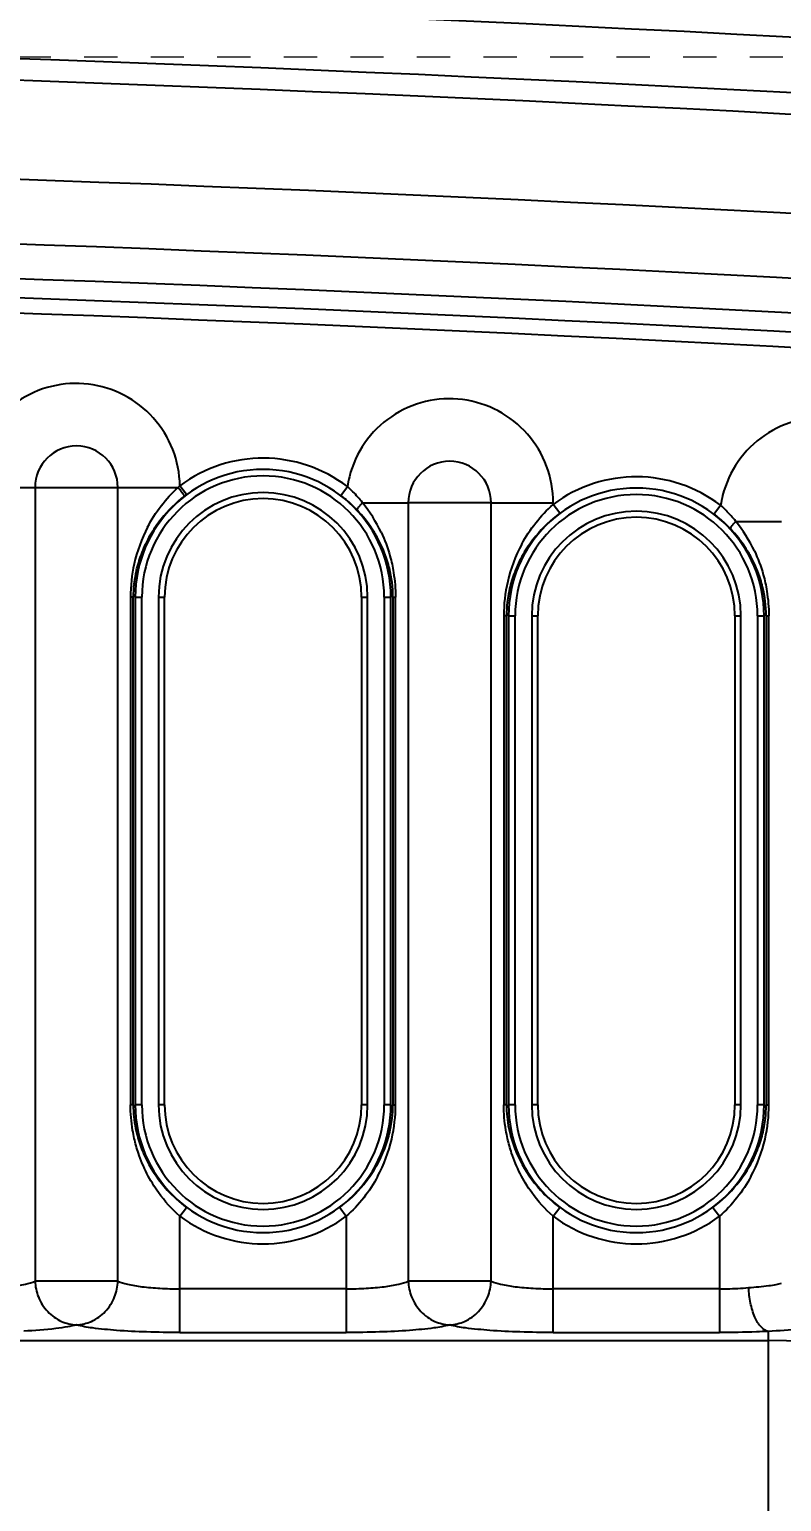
# Model space of a CAD drawing. Header units: millimetres. Extents: x 309 to 11345, y -1340 to 1318.
# Drawn here: x 1117.1 to 1151.5, y -374.6 to -307.2 of the extents above; entities that cross this region are included whole.
import ezdxf

# ---------------------------------------------------------------- set-up
doc = ezdxf.new("R2010")
doc.units = ezdxf.units.MM
doc.header["$LTSCALE"] = 16.335
doc.header["$PDMODE"] = 3
doc.header["$PDSIZE"] = 0.3125
doc.linetypes.add('HIDDEN', pattern=[0.2, 0.1, -0.1])
doc.layers.get('0').update_dxf_attribs({"linetype": 'CONTINUOUS'})
doc.layers.get('Defpoints').update_dxf_attribs({"linetype": 'CONTINUOUS'})
doc.layers.add('cool', color=153, linetype='HIDDEN', lineweight=9)
doc.styles.get("Standard").update_dxf_attribs({"font": 'txt', "width": 0.8})
doc.dimstyles.get("Standard").update_dxf_attribs({"dimtxt": 0.15625, "dimasz": 0.1875, "dimexe": 0.125, "dimexo": 0.0625, "dimtad": 0, "dimtih": 1, "dimtoh": 1, "dimdsep": 46, "dimtxsty": 'Standard', "dimcen": 0.09, "dimadec": 0, "dimazin": 0, "dimtp": 0.01, "dimtm": 0.01, "dimtfac": 1, "dimtofl": 0, "dimtmove": 0, "dimatfit": 3, "dimfxl": 0, "dimtolj": 1, "dimarcsym": 0})

# ---------------------------------------------------------------- blocks, each defined once
blk = doc.blocks.new('*D110')
at = {"color": 4, "lineweight": -2}
blk.add_line((1248.11, -321.428), (1335.614, -321.428), dxfattribs=at)
at = {"layer": 'Defpoints', "color": 0}
for p in [(1248.047, -321.428), (1335.614, -321.428), (1045.847, -463.458)]:
    blk.add_point(p, dxfattribs=at)
at = {"color": 6, "insert": (1353.614, -321.428), "char_height": 10, "attachment_point": 5}
blk.add_mtext('\\A1;142.03', dxfattribs=at)
blk = doc.blocks.new('*D111')
at = {"color": 4, "lineweight": -2}
blk.add_line((1273.204, -303.458), (1335.614, -303.458), dxfattribs=at)
at = {"layer": 'Defpoints', "color": 0}
for p in [(1273.141, -303.458), (1335.614, -303.458), (1045.847, -463.458)]:
    blk.add_point(p, dxfattribs=at)
at = {"color": 6, "insert": (1352.281, -303.458), "char_height": 10, "attachment_point": 5}
blk.add_mtext('\\A1;160.00', dxfattribs=at)
blk = doc.blocks.new('*D112')
at = {"color": 4, "lineweight": -2}
blk.add_line((1050.31, -283.428), (1335.614, -283.428), dxfattribs=at)
at = {"layer": 'Defpoints', "color": 0}
for p in [(1050.247, -283.428), (1335.614, -283.428), (1045.847, -463.458)]:
    blk.add_point(p, dxfattribs=at)
at = {"color": 6, "insert": (1352.947, -283.428), "char_height": 10, "attachment_point": 5}
blk.add_mtext('\\A1;180.03', dxfattribs=at)
blk = doc.blocks.new('*D113')
at = {"color": 4, "lineweight": -2}
blk.add_line((1290.91, -258.458), (1335.614, -258.458), dxfattribs=at)
at = {"layer": 'Defpoints', "color": 0}
for p in [(1290.847, -258.458), (1335.614, -258.458), (1045.847, -463.458)]:
    blk.add_point(p, dxfattribs=at)
at = {"color": 6, "insert": (1353.614, -258.458), "char_height": 10, "attachment_point": 5}
blk.add_mtext('\\A1;205.00', dxfattribs=at)
blk = doc.blocks.new('*D123')
at = {"color": 4, "lineweight": -2}
for p, q in [((1158.43, -230.167), (1158.43, -210.167)), ((1170.647, -250.167), (1158.43, -230.167)), ((1170.647, -278.966), (1170.647, -250.167))]:
    blk.add_line(p, q, dxfattribs=at)
at = {"layer": 'Defpoints', "color": 0}
for p in [(1158.43, -210.167), (1170.647, -279.028), (1045.847, -463.458)]:
    blk.add_point(p, dxfattribs=at)
at = {"color": 6, "insert": (1158.43, -192.167), "char_height": 10, "attachment_point": 5, "rotation": 90}
blk.add_mtext('\\A1;124.80', dxfattribs=at)
blk = doc.blocks.new('*D124')
at = {"color": 4, "lineweight": -2}
for p, q in [((1232.141, -230.167), (1232.141, -210.167)), ((1243.647, -250.167), (1232.141, -230.167)), ((1243.647, -316.966), (1243.647, -250.167))]:
    blk.add_line(p, q, dxfattribs=at)
at = {"layer": 'Defpoints', "color": 0}
for p in [(1232.141, -210.167), (1243.647, -317.028), (1045.847, -463.458)]:
    blk.add_point(p, dxfattribs=at)
at = {"color": 6, "insert": (1232.141, -192.167), "char_height": 10, "attachment_point": 5, "rotation": 90}
blk.add_mtext('\\A1;197.80', dxfattribs=at)
blk = doc.blocks.new('*D125')
at = {"color": 4, "lineweight": -2}
for p, q in [((1243.861, -230.167), (1243.861, -210.167)), ((1245.346, -250.167), (1243.861, -230.167)), ((1245.346, -386.088), (1245.346, -250.167))]:
    blk.add_line(p, q, dxfattribs=at)
at = {"layer": 'Defpoints', "color": 0}
for p in [(1243.861, -210.167), (1245.346, -386.151), (1045.847, -463.458)]:
    blk.add_point(p, dxfattribs=at)
at = {"color": 6, "insert": (1243.861, -192.167), "char_height": 10, "attachment_point": 5, "rotation": 90}
blk.add_mtext('\\A1;199.50', dxfattribs=at)
blk = doc.blocks.new('*D126')
at = {"color": 4, "lineweight": -2}
for p, q in [((1302.014, -230.167), (1302.014, -210.167)), ((1290.847, -234.482), (1302.014, -230.167)), ((1290.847, -254.42), (1290.847, -234.482))]:
    blk.add_line(p, q, dxfattribs=at)
at = {"layer": 'Defpoints', "color": 0}
for p in [(1302.014, -210.167), (1290.847, -254.482), (1045.847, -463.458)]:
    blk.add_point(p, dxfattribs=at)
at = {"color": 6, "insert": (1302.014, -191.501), "char_height": 10, "attachment_point": 5, "rotation": 90}
blk.add_mtext('\\A1;245.00', dxfattribs=at)
blk = doc.blocks.new('*D127')
at = {"color": 4, "lineweight": -2}
blk.add_line((1267.747, -431.966), (1267.747, -210.167), dxfattribs=at)
at = {"layer": 'Defpoints', "color": 0}
for p in [(1267.747, -210.167), (1267.747, -432.028), (1045.847, -463.458)]:
    blk.add_point(p, dxfattribs=at)
at = {"color": 6, "insert": (1267.747, -192.167), "char_height": 10, "attachment_point": 5, "rotation": 90}
blk.add_mtext('\\A1;221.90', dxfattribs=at)
blk = doc.blocks.new('*D128')
at = {"color": 4, "lineweight": -2}
blk.add_line((1175.847, -452.396), (1175.847, -210.167), dxfattribs=at)
at = {"layer": 'Defpoints', "color": 0}
for p in [(1175.847, -210.167), (1175.847, -452.458), (1045.847, -463.458)]:
    blk.add_point(p, dxfattribs=at)
at = {"color": 6, "insert": (1175.847, -193.501), "char_height": 10, "attachment_point": 5, "rotation": 90}
blk.add_mtext('\\A1;130.00', dxfattribs=at)
blk = doc.blocks.new('*D165')
at = {"color": 4, "lineweight": -2}
for p, q in [((1285.656, -229.338), (1285.656, -209.338)), ((1275.847, -249.338), (1285.656, -229.338)), ((1275.847, -386.638), (1275.847, -249.338))]:
    blk.add_line(p, q, dxfattribs=at)
at = {"layer": 'Defpoints', "color": 0}
for p in [(1285.656, -209.338), (1275.847, -386.701), (1045.847, -463.458)]:
    blk.add_point(p, dxfattribs=at)
at = {"color": 6, "insert": (1285.656, -191.338), "char_height": 10, "attachment_point": 5, "rotation": 90}
blk.add_mtext('\\A1;230.00', dxfattribs=at)
blk = doc.blocks.new('*D218')
at = {"color": 4, "lineweight": -2}
blk.add_line((1257.372, -356.458), (1334.895, -356.458), dxfattribs=at)
at = {"layer": 'Defpoints', "color": 0}
for p in [(1257.31, -356.458), (1334.895, -356.458), (1045.847, -463.458)]:
    blk.add_point(p, dxfattribs=at)
at = {"color": 6, "insert": (1351.562, -356.458), "char_height": 10, "attachment_point": 5}
blk.add_mtext('\\A1;107.00', dxfattribs=at)
blk = doc.blocks.new('*D221')
at = {"color": 4, "lineweight": -2}
for p, q in [((1253.827, -229.49), (1253.827, -209.49)), ((1252.91, -249.49), (1253.827, -229.49)), ((1252.91, -351.996), (1252.91, -249.49))]:
    blk.add_line(p, q, dxfattribs=at)
at = {"layer": 'Defpoints', "color": 0}
for p in [(1253.827, -209.49), (1252.91, -352.058), (1045.847, -463.458)]:
    blk.add_point(p, dxfattribs=at)
at = {"color": 6, "insert": (1253.827, -190.823), "char_height": 10, "attachment_point": 5, "rotation": 90}
blk.add_mtext('\\A1;207.06', dxfattribs=at)

msp = doc.modelspace()

# ---------------------------------------------------------------- linework, layer by layer
at = {"color": 7, "linetype": 'Continuous'}
for p, q in [((1124.287, -328.486), (1123.987, -328.084)), ((1115.259, -328.156), (1123.905, -328.156)), ((1117.353, -328.156), (1117.353, -364.482)), ((1121.144, -364.482), (1121.144, -328.156)), ((1131.351, -328.522), (1131.656, -328.123)), ((1132.352, -328.86), (1134.447, -328.86)), ((1134.447, -328.86), (1134.447, -364.482)), ((1138.238, -364.482), (1138.238, -328.86)), ((1138.238, -328.86), (1141.081, -328.86)), ((1141.081, -328.938), (1141.081, -328.86)), ((1141.381, -329.34), (1141.081, -328.938)), ((1148.445, -329.376), (1148.75, -328.978)), ((1149.446, -329.715), (1151.54, -329.715)), ((1121.724, -333.184), (1121.724, -356.411)), ((1121.848, -333.184), (1121.724, -333.184)), ((1121.848, -356.411), (1121.848, -333.184)), ((1121.944, -333.184), (1121.944, -356.411)), ((1121.944, -333.184), (1122.245, -333.184)), ((1122.245, -356.411), (1122.245, -333.184)), ((1123.006, -333.184), (1123.006, -356.411)), ((1123.006, -333.184), (1123.282, -333.184)), ((1123.282, -356.411), (1123.282, -333.184)), ((1132.309, -333.184), (1132.309, -356.411)), ((1132.309, -333.184), (1132.585, -333.184)), ((1132.585, -356.411), (1132.585, -333.184)), ((1133.346, -333.184), (1133.346, -356.411)), ((1133.346, -333.184), (1133.647, -333.184)), ((1133.647, -356.411), (1133.647, -333.184)), ((1133.742, -333.184), (1133.742, -356.411)), ((1133.742, -333.184), (1133.867, -333.184)), ((1133.867, -356.411), (1133.867, -333.184)), ((1138.818, -334.038), (1138.818, -356.411)), ((1138.942, -334.038), (1138.818, -334.038)), ((1138.942, -356.411), (1138.942, -334.038)), ((1139.037, -334.038), (1139.037, -356.411)), ((1139.037, -334.038), (1139.338, -334.038)), ((1139.338, -356.411), (1139.338, -334.038)), ((1140.099, -334.038), (1140.099, -356.411)), ((1140.099, -334.038), (1140.375, -334.038)), ((1140.375, -356.411), (1140.375, -334.038)), ((1149.403, -334.038), (1149.403, -356.411)), ((1149.403, -334.038), (1149.678, -334.038)), ((1149.678, -356.411), (1149.678, -334.038)), ((1150.439, -334.038), (1150.439, -356.411)), ((1150.439, -334.038), (1150.74, -334.038)), ((1150.74, -356.411), (1150.74, -334.038)), ((1150.836, -334.038), (1150.836, -356.411)), ((1150.836, -334.038), (1150.96, -334.038)), ((1150.96, -356.411), (1150.96, -334.038)), ((1121.848, -356.411), (1121.724, -356.411)), ((1122.245, -356.411), (1121.944, -356.411)), ((1123.282, -356.411), (1123.006, -356.411)), ((1132.585, -356.411), (1132.309, -356.411)), ((1133.647, -356.411), (1133.346, -356.411)), ((1133.742, -356.411), (1133.867, -356.411)), ((1138.942, -356.411), (1138.818, -356.411)), ((1139.338, -356.411), (1139.037, -356.411)), ((1140.375, -356.411), (1140.099, -356.411)), ((1149.678, -356.411), (1149.403, -356.411)), ((1150.74, -356.411), (1150.439, -356.411)), ((1150.836, -356.411), (1150.96, -356.411)), ((1123.987, -361.511), (1124.287, -361.109)), ((1123.987, -366.834), (1123.987, -361.511)), ((1131.303, -361.109), (1131.603, -361.511)), ((1131.603, -361.511), (1131.603, -366.834)), ((1141.081, -361.511), (1141.381, -361.109)), ((1141.081, -366.834), (1141.081, -361.511)), ((1148.397, -361.109), (1148.697, -361.511)), ((1148.697, -361.511), (1148.697, -366.834)), ((1121.144, -364.482), (1117.353, -364.482)), ((1131.603, -364.834), (1123.987, -364.834)), ((1138.238, -364.482), (1134.447, -364.482)), ((1148.697, -364.834), (1141.081, -364.834)), ((1123.987, -366.834), (1131.603, -366.834)), ((1141.081, -366.834), (1148.697, -366.834)), ((1150.922, -366.78), (1150.922, -377.212)), ((1114.562, -367.196), (1150.922, -367.196))]:
    msp.add_line(p, q, dxfattribs=at)
for centre, radius, start, end in [((1045.847, -2316.633), 2012.885, 85.604565, 94.395435), ((1045.847, -2316.633), 2011.88, 85.604565, 94.395435), ((1045.847, -2316.633), 2009.339, 85.604565, 94.395435), ((1045.847, -2316.633), 2008.352, 85.604565, 94.395435), ((1045.847, -2316.633), 2003.819, 85.604565, 94.395435), ((1045.847, -2316.633), 2000.858, 85.604565, 94.395435), ((1045.847, -2316.633), 1999.273, 85.604565, 94.395435), ((1045.847, -2316.633), 1998.398, 85.604565, 94.395435), ((1045.847, -2316.633), 1997.698, 85.604565, 94.395435), ((1119.249, -328.156), 1.896, 0, 180), ((1127.795, -333.184), 5.852, 0, 180), ((1127.795, -333.184), 6.365, 52.65907, 126.75169), ((1136.342, -328.86), 1.896, 0.00478, 179.99694), ((1127.795, -333.184), 5.551, 0, 180), ((1127.607, -332.244), 5.515, 131.03491, 132.16702), ((1136.414, -328.844), 4.812, 165.9024, 171.38268), ((1144.889, -334.038), 6.365, 52.65907, 126.74596), ((1127.795, -333.184), 4.79, 0, 180), ((1128.017, -333.498), 6.248, 127.662, 141.53691), ((1127.795, -333.184), 4.514, 0, 180), ((1128.13, -333.632), 6.423, 126.75184, 127.7336), ((1127.404, -333.697), 6.509, 49.76303, 52.66246), ((1127.542, -333.536), 6.297, 43.51871, 49.78278), ((1128.145, -332.127), 5.326, 41.47685, 48.75156), ((1127.817, -332.423), 5.768, 38.15384, 41.52086), ((1144.889, -334.038), 5.852, 0, 180), ((1144.889, -334.038), 5.551, 0, 180), ((1153.507, -329.699), 4.812, 165.90214, 171.38268), ((1126.929, -333.203), 6.948, 25.50859, 38.68401), ((1144.889, -334.038), 4.79, 0, 180), ((1145.123, -334.365), 6.265, 126.67154, 140.62332), ((1144.497, -334.551), 6.509, 49.76303, 52.66246), ((1145.238, -332.982), 5.326, 41.47685, 48.75156), ((1128.606, -333.157), 6.878, 152.45132, 167.44219), ((1127.887, -333.393), 6.081, 141.54801, 149.92683), ((1127.607, -333.45), 6.193, 28.49021, 33.10561), ((1144.889, -334.038), 4.514, 0, 180), ((1144.636, -334.391), 6.297, 43.51871, 49.78278), ((1144.91, -333.278), 5.768, 38.15384, 41.52086), ((1144.023, -334.058), 6.948, 25.50859, 38.68401), ((1127.739, -333.307), 5.91, 149.93272, 158.43956), ((1145.683, -334.006), 6.86, 151.70951, 167.07638), ((1144.993, -334.257), 6.097, 140.63545, 149.13661), ((1127.563, -333.237), 5.721, 158.44586, 166.2433), ((1144.846, -334.168), 5.924, 149.14275, 157.86892), ((1144.7, -334.304), 6.193, 28.49021, 33.10561), ((1128.705, -333.187), 6.981, 167.3761, 179.97109), ((1127.407, -333.198), 5.56, 166.25781, 173.45371), ((1128.092, -333.205), 5.65, 0.21918, 13.77968), ((1144.667, -334.095), 5.732, 157.87532, 165.89125), ((1127.302, -333.184), 5.453, 173.46583, 179.99485), ((1145.803, -334.042), 6.985, 167.0025, 179.96792), ((1144.506, -334.053), 5.565, 165.90603, 173.29158), ((1145.185, -334.06), 5.65, 0.21918, 13.77968), ((1144.397, -334.039), 5.455, 173.30508, 179.99397), ((1127.479, -356.394), 5.631, 180.17075, 191.28696), ((1127.795, -356.411), 5.852, 180, 0), ((1127.795, -356.411), 5.551, 180, 360), ((1127.795, -356.411), 4.79, 180, 360), ((1127.795, -356.411), 4.514, 180, 0), ((1128.178, -356.396), 5.565, 345.90603, 353.29158), ((1126.881, -356.407), 6.985, 347.0025, 359.96792), ((1128.287, -356.41), 5.455, 353.30508, 359.99397), ((1144.573, -356.394), 5.631, 180.17075, 191.28696), ((1144.889, -356.411), 5.852, 180, 0), ((1144.889, -356.411), 5.551, 180, 360), ((1144.889, -356.411), 4.79, 180, 360), ((1144.889, -356.411), 4.514, 180, 0), ((1145.272, -356.396), 5.565, 345.90603, 353.29158), ((1143.975, -356.407), 6.985, 347.0025, 359.96792), ((1145.381, -356.41), 5.455, 353.30508, 359.99397), ((1127.001, -356.444), 6.86, 331.70951, 347.07638), ((1128.017, -356.354), 5.732, 337.87532, 345.89125), ((1144.095, -356.444), 6.86, 331.70951, 347.07638), ((1145.11, -356.354), 5.732, 337.87532, 345.89125), ((1127.839, -356.281), 5.924, 329.14275, 337.86892), ((1144.932, -356.281), 5.924, 329.14275, 337.86892), ((1127.691, -356.192), 6.097, 320.63545, 329.13661), ((1144.784, -356.192), 6.097, 320.63545, 329.13661), ((1128.036, -356.076), 6.275, 222.45432, 233.32018), ((1127.562, -356.084), 6.265, 306.67154, 320.62332), ((1145.129, -356.076), 6.275, 222.45432, 233.32018), ((1144.655, -356.084), 6.265, 306.67154, 320.62332), ((1127.795, -356.411), 6.365, 233.25404, 306.74596), ((1144.889, -356.411), 6.365, 233.25404, 306.74596), ((1150.922, -400.15), 32.954, 270, 90)]:
    msp.add_arc(centre, radius, start, end, dxfattribs=at)
for points, knots in [([(1123.987, -328.084), (1123.976, -327.518), (1123.755, -326.38), (1122.844, -324.905), (1121.474, -323.843), (1119.817, -323.329), (1118.086, -323.433), (1116.502, -324.141), (1115.272, -325.363), (1114.795, -326.42), (1114.653, -326.968)], [0, 0, 0, 0, 0.125003, 0.249995, 0.374998, 0.499992, 0.624983, 0.74999, 0.874985, 1, 1, 1, 1]), ([(1141.081, -328.86), (1141.079, -328.291), (1140.873, -327.143), (1139.975, -325.65), (1138.609, -324.567), (1136.947, -324.037), (1135.206, -324.13), (1133.61, -324.834), (1132.37, -326.059), (1131.89, -327.122), (1131.747, -327.672)], [0, 0, 0, 0, 0.125002, 0.249994, 0.374996, 0.499991, 0.624982, 0.74999, 0.874985, 1, 1, 1, 1]), ([(1158.174, -329.715), (1158.172, -329.146), (1157.966, -327.998), (1157.069, -326.505), (1155.702, -325.422), (1154.041, -324.892), (1152.3, -324.984), (1150.704, -325.688), (1149.463, -326.914), (1148.983, -327.976), (1148.84, -328.527)], [0, 0, 0, 0, 0.125002, 0.249994, 0.374996, 0.499991, 0.624982, 0.74999, 0.874985, 1, 1, 1, 1]), ([(1124.199, -328.552), (1124.194, -328.538), (1124.16, -328.497), (1124.101, -328.41), (1124.009, -328.292), (1123.941, -328.203), (1123.905, -328.156)], [0, 0, 0, 0, 0.093322, 0.315798, 0.64252, 1, 1, 1, 1]), ([(1132.108, -329.2), (1132.103, -329.185), (1132.125, -329.136), (1132.172, -329.062), (1132.254, -328.963), (1132.317, -328.895), (1132.352, -328.86)], [0, 0, 0, 0, 0.11364, 0.33614, 0.65015, 1, 1, 1, 1]), ([(1136.342, -328.86), (1135.955, -328.863), (1135.323, -328.864), (1134.692, -328.865), (1134.447, -328.86)], [0, 0, 0, 0, 0.612253, 1, 1, 1, 1]), ([(1138.238, -328.86), (1137.993, -328.865), (1137.361, -328.864), (1136.729, -328.862), (1136.342, -328.86)], [0, 0, 0, 0, 0.387747, 1, 1, 1, 1]), ([(1149.202, -330.055), (1149.196, -330.04), (1149.219, -329.99), (1149.265, -329.916), (1149.347, -329.818), (1149.411, -329.75), (1149.446, -329.715)], [0, 0, 0, 0, 0.11364, 0.33614, 0.65015, 1, 1, 1, 1]), ([(1133.58, -331.86), (1133.55, -331.74), (1133.419, -331.269), (1133.224, -330.816), (1133.05, -330.495)], [0, 0, 0, 0, 0.252691, 1, 1, 1, 1]), ([(1133.2, -330.211), (1133.366, -330.56), (1133.55, -331.047), (1133.673, -331.549), (1133.701, -331.676)], [0, 0, 0, 0, 0.748138, 1, 1, 1, 1]), ([(1150.673, -332.714), (1150.644, -332.594), (1150.512, -332.124), (1150.317, -331.671), (1150.143, -331.35)], [0, 0, 0, 0, 0.252691, 1, 1, 1, 1]), ([(1150.293, -331.066), (1150.46, -331.415), (1150.643, -331.902), (1150.767, -332.404), (1150.794, -332.531)], [0, 0, 0, 0, 0.748138, 1, 1, 1, 1]), ([(1133.701, -331.676), (1133.727, -331.799), (1133.819, -332.297), (1133.86, -332.803), (1133.867, -333.184)], [0, 0, 0, 0, 0.248076, 1, 1, 1, 1]), ([(1150.794, -332.531), (1150.821, -332.654), (1150.913, -333.151), (1150.953, -333.658), (1150.96, -334.038)], [0, 0, 0, 0, 0.248076, 1, 1, 1, 1]), ([(1121.898, -357.954), (1121.869, -357.829), (1121.769, -357.321), (1121.724, -356.801), (1121.724, -356.411)], [0, 0, 0, 0, 0.246522, 1, 1, 1, 1]), ([(1138.991, -357.954), (1138.963, -357.829), (1138.863, -357.321), (1138.818, -356.801), (1138.818, -356.411)], [0, 0, 0, 0, 0.246522, 1, 1, 1, 1]), ([(1121.957, -357.496), (1121.974, -357.58), (1122.048, -357.911), (1122.153, -358.234), (1122.247, -358.47)], [0, 0, 0, 0, 0.253093, 1, 1, 1, 1]), ([(1139.051, -357.496), (1139.068, -357.58), (1139.142, -357.911), (1139.247, -358.234), (1139.34, -358.47)], [0, 0, 0, 0, 0.253093, 1, 1, 1, 1]), ([(1123.007, -360.43), (1122.612, -359.879), (1122.192, -359.053), (1121.948, -358.178), (1121.898, -357.954)], [0, 0, 0, 0, 0.746536, 1, 1, 1, 1]), ([(1140.1, -360.43), (1139.705, -359.879), (1139.286, -359.053), (1139.042, -358.178), (1138.991, -357.954)], [0, 0, 0, 0, 0.746536, 1, 1, 1, 1]), ([(1122.247, -358.47), (1122.314, -358.637), (1122.613, -359.301), (1123.036, -359.909), (1123.406, -360.312)], [0, 0, 0, 0, 0.248204, 1, 1, 1, 1]), ([(1139.34, -358.47), (1139.407, -358.637), (1139.707, -359.301), (1140.13, -359.909), (1140.499, -360.312)], [0, 0, 0, 0, 0.248204, 1, 1, 1, 1]), ([(1114.51, -364.834), (1114.815, -364.834), (1115.397, -364.818), (1116.202, -364.753), (1116.847, -364.649), (1117.215, -364.55), (1117.353, -364.482)], [0, 0, 0, 0, 0.31799, 0.60679, 0.840021, 1, 1, 1, 1]), ([(1117.353, -364.482), (1117.361, -364.728), (1117.468, -365.239), (1117.89, -365.903), (1118.521, -366.357), (1119.014, -366.474), (1119.249, -366.482)], [0, 0, 0, 0, 0.245219, 0.508446, 0.766421, 1, 1, 1, 1]), ([(1119.249, -366.482), (1119.483, -366.474), (1119.976, -366.357), (1120.607, -365.903), (1121.029, -365.239), (1121.136, -364.728), (1121.144, -364.482)], [0, 0, 0, 0, 0.233579, 0.491555, 0.754782, 1, 1, 1, 1]), ([(1121.144, -364.482), (1121.282, -364.55), (1121.65, -364.649), (1122.295, -364.753), (1123.1, -364.818), (1123.682, -364.834), (1123.987, -364.834)], [0, 0, 0, 0, 0.159969, 0.39318, 0.681951, 1, 1, 1, 1]), ([(1131.603, -364.834), (1131.908, -364.834), (1132.491, -364.818), (1133.295, -364.753), (1133.94, -364.649), (1134.309, -364.55), (1134.447, -364.482)], [0, 0, 0, 0, 0.318055, 0.606823, 0.840028, 1, 1, 1, 1]), ([(1134.447, -364.482), (1134.455, -364.728), (1134.562, -365.239), (1134.984, -365.903), (1135.614, -366.357), (1136.108, -366.474), (1136.342, -366.482)], [0, 0, 0, 0, 0.245218, 0.508445, 0.766421, 1, 1, 1, 1]), ([(1136.342, -366.482), (1136.576, -366.474), (1137.07, -366.357), (1137.7, -365.903), (1138.122, -365.239), (1138.229, -364.728), (1138.238, -364.482)], [0, 0, 0, 0, 0.233579, 0.491555, 0.754782, 1, 1, 1, 1]), ([(1138.238, -364.482), (1138.375, -364.55), (1138.744, -364.649), (1139.389, -364.753), (1140.193, -364.818), (1140.776, -364.834), (1141.081, -364.834)], [0, 0, 0, 0, 0.159969, 0.39318, 0.681951, 1, 1, 1, 1]), ([(1148.697, -364.834), (1148.812, -364.834), (1149.257, -364.83), (1149.703, -364.808), (1150.032, -364.78)], [0, 0, 0, 0, 0.258286, 1, 1, 1, 1]), ([(1150.032, -364.78), (1150.339, -364.753), (1150.762, -364.718), (1151.265, -364.646), (1151.461, -364.601), (1151.54, -364.571)], [0, 0, 0, 0, 0.607113, 0.833768, 1, 1, 1, 1]), ([(1150.922, -366.78), (1150.801, -366.754), (1150.545, -366.556), (1150.277, -366.098), (1150.101, -365.476), (1150.042, -365.016), (1150.032, -364.78)], [0, 0, 0, 0, 0.161727, 0.394629, 0.690576, 1, 1, 1, 1]), ([(1119.249, -366.482), (1119.119, -366.521), (1118.806, -366.585), (1118.003, -366.698), (1117.328, -366.747), (1116.837, -366.774)], [0, 0, 0, 0, 0.166376, 0.393599, 1, 1, 1, 1]), ([(1123.987, -366.834), (1123.479, -366.834), (1122.51, -366.819), (1121.172, -366.753), (1120.099, -366.65), (1119.486, -366.553), (1119.249, -366.482)], [0, 0, 0, 0, 0.320373, 0.610617, 0.844065, 1, 1, 1, 1]), ([(1136.342, -366.482), (1136.105, -366.553), (1135.492, -366.65), (1134.419, -366.753), (1133.08, -366.819), (1132.112, -366.834), (1131.603, -366.834)], [0, 0, 0, 0, 0.155949, 0.389404, 0.679649, 1, 1, 1, 1]), ([(1141.081, -366.834), (1140.573, -366.834), (1139.604, -366.819), (1138.265, -366.753), (1137.193, -366.65), (1136.579, -366.553), (1136.342, -366.482)], [0, 0, 0, 0, 0.320374, 0.610618, 0.844066, 1, 1, 1, 1]), ([(1150.922, -366.78), (1150.745, -366.789), (1150.004, -366.821), (1149.262, -366.834), (1148.697, -366.834)], [0, 0, 0, 0, 0.238299, 1, 1, 1, 1]), ([(1153.295, -366.566), (1153.17, -366.596), (1152.865, -366.643), (1152.075, -366.718), (1151.409, -366.753), (1150.922, -366.78)], [0, 0, 0, 0, 0.161683, 0.386343, 1, 1, 1, 1])]:
    msp.add_open_spline(points, degree=3, knots=knots, dxfattribs=at)
for points in [[(1122.508, -329.976), (1122.862, -329.298), (1123.338, -328.669), (1123.905, -328.156)], [(1132.794, -330.067), (1132.593, -329.758), (1132.363, -329.466), (1132.108, -329.2)], [(1139.642, -330.754), (1140.008, -330.074), (1140.499, -329.445), (1141.081, -328.938)], [(1149.888, -330.922), (1149.687, -330.613), (1149.457, -330.321), (1149.202, -330.055)], [(1133.042, -359.695), (1132.676, -360.375), (1132.186, -361.004), (1131.603, -361.511)], [(1150.135, -359.695), (1149.77, -360.375), (1149.279, -361.004), (1148.697, -361.511)], [(1123.987, -361.511), (1123.62, -361.191), (1123.29, -360.825), (1123.007, -360.43)], [(1141.081, -361.511), (1140.714, -361.191), (1140.384, -360.825), (1140.1, -360.43)]]:
    msp.add_open_spline(points, degree=3, dxfattribs=at)
at = {"layer": 'cool', "ltscale": 0.932966}
msp.add_line((775.177, -308.458), (1316.517, -308.458), dxfattribs=at)

# ---------------------------------------------------------------- dimensions: what is measured, and where the dimension line sits
for feature_location, offset, dtype, picture, middle in [((1252.91, -352.058), (0.918, 142.568), 1, '*D221', (1253.827, -190.823)), ((1275.847, -386.701), (9.809, 177.362), 1, '*D165', (1285.656, -191.338)), ((1290.847, -254.482), (11.167, 44.315), 1, '*D126', (1302.014, -191.501)), ((1170.647, -279.028), (-12.217, 68.861), 1, '*D123', (1158.43, -192.167)), ((1243.647, -317.028), (-11.506, 106.861), 1, '*D124', (1232.141, -192.167)), ((1245.346, -386.151), (-1.485, 175.983), 1, '*D125', (1243.861, -192.167)), ((1267.747, -432.028), (0, 221.861), 1, '*D127', (1267.747, -192.167)), ((1175.847, -452.458), (0, 242.291), 1, '*D128', (1175.847, -193.501)), ((1290.847, -258.458), (44.767, 0), 0, '*D113', (1353.614, -258.458)), ((1050.247, -283.428), (285.367, 0), 0, '*D112', (1352.947, -283.428)), ((1273.141, -303.458), (62.473, 0), 0, '*D111', (1352.281, -303.458)), ((1248.047, -321.428), (87.567, 0), 0, '*D110', (1353.614, -321.428)), ((1257.31, -356.458), (77.585, 0), 0, '*D218', (1351.562, -356.458))]:
    dim = msp.add_ordinate_dim(feature_location=feature_location, offset=offset, dtype=dtype, origin=(1045.847, -463.458), dimstyle='Standard', override={"dimtxt": 10, "dimasz": 10, "dimgap": 0, "dimtih": 0, "dimtoh": 0, "dimzin": 0, "dimcen": 0, "dimclrd": 4, "dimclre": 4, "dimclrt": 6, "dimadec": 2, "dimtp": 0, "dimtm": 0, "dimtzin": 0})
    dim.commit()
    dim.dimension.update_dxf_attribs({"geometry": picture, "text_midpoint": middle})

doc.saveas('drawing.dxf')
